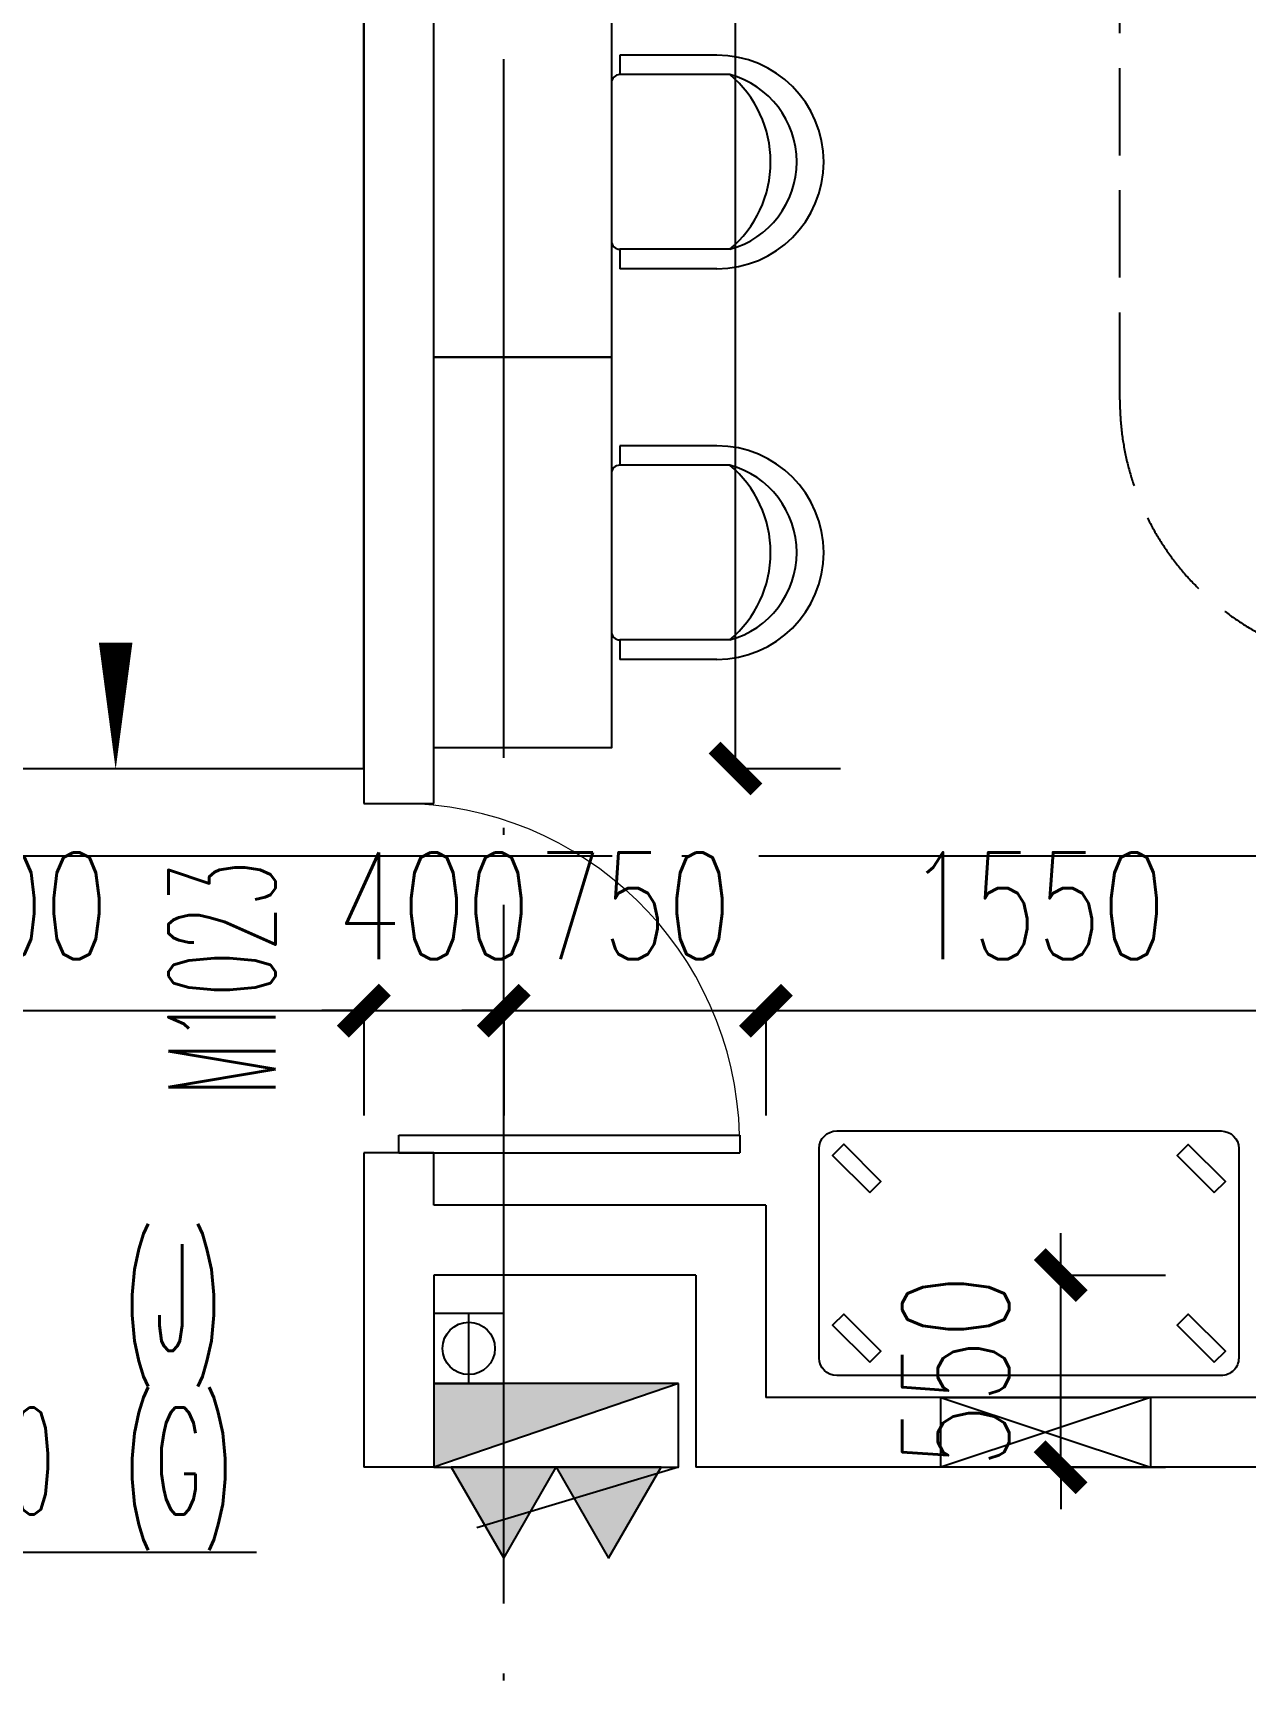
# Model space of a CAD drawing. Header units: millimetres. Extents: x 12325263 to 13848842, y -1463133 to 573208.
# Drawn here: x 12576651 to 12580119, y -883294 to -878533 of the extents above; entities that cross this region are included whole.
import ezdxf
from ezdxf.xclip import XClip

# ---------------------------------------------------------------- set-up
doc = ezdxf.new("R2010")
doc.units = ezdxf.units.MM
doc.header["$LTSCALE"] = 1000
doc.header["$XCLIPFRAME"] = 0
doc.linetypes.add('DASH', pattern=[0.35, 0.25, -0.1])
doc.linetypes.add('DOTE', pattern=[2.4200000000000004, 2, -0.2, 0.02, -0.2])
for name, color, linetype in [('#s-灭火器', 20, 'Continuous'), ('A-ANNO-DIMS', 83, 'Continuous'), ('A-ANNO-ELEV', 3, 'Continuous'), ('A-ANNO-TEXT', 7, 'Continuous'), ('A-AXIS', 16, 'DOTE'), ('A-WALL', 5, 'Continuous'), ('DIM_SYMB', 3, 'Continuous'), ('EQUIP_消火栓', 7, 'Continuous'), ('fur202301', 252, 'Continuous'), ('PUB_DIM', 83, 'Continuous'), ('STAIR', 2, 'Continuous'), ('VPIPE-消防高', 3, 'Continuous'), ('WALL', 5, 'Continuous'), ('WALL-SHATCH', 8, 'Continuous'), ('WINDOW', 4, 'Continuous'), ('WINDOW_TEXT', 7, 'Continuous'), ('水条件', 1, 'Continuous')]:
    doc.layers.add(name, color=color, linetype=linetype)
doc.styles.add('_TCH_DIM', font='SIMPLEX.shx', dxfattribs={"width": 0.7, "bigfont": 'GBCBIG.shx'})
doc.styles.add('_TCH_DIM_T3', font='SIMPLEX.shx', dxfattribs={"width": 0.7058823529411765, "bigfont": 'GBCBIG.shx'})
doc.styles.add('_TCH_WINDOW', font='SIMPLEX', dxfattribs={"width": 0.7, "height": 3.5, "bigfont": 'GBCBIG'})
doc.dimstyles.new('_TCH_ARCH&&120', dxfattribs={"dimtxt": 306, "dimasz": 120, "dimexe": 300, "dimexo": 360, "dimgap": 147, "dimtad": 1, "dimdec": 0, "dimzin": 0, "dimdsep": 46, "dimtxsty": '_TCH_DIM_T3', "dimblk": 'ARCHTICK', "dimcen": 0.09, "dimclrt": 7, "dimazin": 2, "dimtfac": 1, "dimtdec": 0, "dimtix": 1, "dimtmove": 2, "dimatfit": 3, "dimfxl": 1, "dimfxlon": 1, "dimtolj": 1, "dimtzin": 0, "dimarcsym": 0})

# ---------------------------------------------------------------- blocks, each defined once
blk = doc.blocks.new('adgshg13-A$C7F010FC0')
at = {"layer": 'WALL-SHATCH'}
h = blk.add_hatch(color=256, dxfattribs=at)
h.dxf.hatch_style = 1
h.paths.add_polyline_path([(-60384.17120504379, -16880.89509773254), (-763.1647881269455, 197.4793643951416), (12587.61850607395, -13153.30393266678), (12587.61850607395, -157996.0197629929), (-162964.8506313562, -188820.4315237999), (-171262.3814957142, -180522.900662899), (-171262.3814957142, -31310.89849328995), (-150707.1909123659, -10755.70791006088), (-131860.0775495768, -7980.895098209381), (-99162.38149428368, -7980.895098209381), (-99162.38149428368, -4980.895097732544), (-76620.42811572552, -4980.895097732544), (-70107.65229141712, -16880.89509773254)], flags=16)
h.paths.add_polyline_path([(-60091.22944009304, -16380.89510011673), (-646.8769880533218, 646.876989364624), (12987.61850607395, -12987.61850786209), (12987.61850607395, -158331.9049158096), (-163100.5840539932, -189250.3835258484), (-171662.3814958334, -180688.5860877037), (-171662.3814958334, -31145.21306848526), (-150777.8961598873, -10260.7277340889), (-131896.6870943308, -7480.895098209381), (-99562.38149428368, -7480.895098209381), (-99562.38149428368, -4580.895097732544), (-76365.55243730545, -4580.895097732544), (-69907.50581622124, -16380.89510774612)])
blk = doc.blocks.new('A$C4C7A72D3')
at = {"layer": 'WALL', "color": 1}
blk.add_blockref('adgshg13-A$C7F010FC0', (210433.0120974779, 205503.5692701337), dxfattribs=at)
blk = doc.blocks.new('qlzw')
at = {"layer": 'A-AXIS'}
for p, q in [((12444566.81071039, 979489.7590900625), (12444566.81071039, 1082089.759090747)), ((12411416.81071017, 1000989.759090065), (12486866.81071017, 1000989.759090064))]:
    blk.add_line(p, q, dxfattribs=at)
blk = doc.blocks.new('管位')
at = {"layer": '水条件'}
blk.add_line((12573125.95161151, 675360.3646074757), (12573125.95161151, 675160.3646074757), dxfattribs=at)
blk.add_lwpolyline([(12573025.95161151, 675360.3646074757), (12573225.95161151, 675360.3646074757), (12573225.95161151, 675160.3646074757), (12573025.95161151, 675160.3646074757)], close=True, dxfattribs=at)
blk = doc.blocks.new('灭火器')
at = {"layer": '#s-灭火器', "ltscale": 1000}
for points in [[(292444.1076592965, 59706.6250948105), (292144.1076592965, 59706.6250948105), (292294.1076592965, 59446.81747367606)], [(292744.1076592965, 59706.6250948105), (292444.1076592965, 59706.6250948105), (292594.1076592965, 59446.81747367606)]]:
    blk.add_hatch(color=256, dxfattribs=at).paths.add_polyline_path(points)
for points in [[(292294.1076592965, 59446.81747367606), (292444.1076592965, 59706.6250948105), (292144.1076592965, 59706.6250948105)], [(292594.1076592965, 59446.81747367606), (292744.1076592965, 59706.6250948105), (292444.1076592965, 59706.6250948105)]]:
    blk.add_lwpolyline(points, close=True, dxfattribs=at)
blk = doc.blocks.new('$TWTSYS$00000508')
for p, q in [((-0.5, 0.5), (0.3236161731911125, 1.224064056863426)), ((-0.5, 0.5), (-0.5, -0.5)), ((-0.5, -0.5), (0.5, 0.5)), ((0.5, 0.5), (-0.5, 0.5)), ((0.5, -0.5), (0.5, 0.5)), ((-0.5, -0.5), (0.5, -0.5))]:
    blk.add_line(p, q)
blk.add_solid([(0.5, -0.5), (0.5, 0.5), (-0.5, -0.5)])
blk = doc.blocks.new('消火栓')
at = {"layer": '#s-灭火器', "rotation": 180.0000000000001}
blk.add_blockref('灭火器', (12864422.05702452, 734931.81413663), dxfattribs=at)
at = {"layer": 'EQUIP_消火栓', "xscale": 700, "yscale": 240, "zscale": 700}
blk.add_blockref('$TWTSYS$00000508', (12571977.94936522, 675105.1890418193), dxfattribs=at)
blk = doc.blocks.new('asdfasfasdfsdf')
at = {"layer": 'VPIPE-消防高'}
blk.add_circle((9300.000001884997, -13659.99999356759), 75, dxfattribs=at)
at = {"rotation": 180}
blk.add_blockref('消火栓', (12581527.94936548, 661225.1890483137), dxfattribs=at)
at = {"layer": '水条件', "xscale": -1, "rotation": 180}
blk.add_blockref('管位', (-12563825.95161125, 661600.3646139096), dxfattribs=at)
blk = doc.blocks.new('asdgagdfgsdgsdfgsd')
at = {"layer": 'fur202301', "linetype": 'ByBlock'}
for p, q in [((163684.0404538274, 70086.96278188517), (163684.0404538274, 69772.00010590663)), ((164183.9591626939, 70086.88643275591), (164183.9591626939, 69772.00010590663)), ((163628.5473800396, 70049.41463750182), (163628.5473800396, 69771.64981981512)), ((164239.8233804182, 70049.41463750182), (164239.8233804182, 69771.64981981512)), ((163628.5473800396, 69771.64981981512), (163684.0430102207, 69771.64981981512)), ((164183.9566063005, 69771.64981981512), (164239.8233804182, 69771.64981981512))]:
    blk.add_line(p, q, dxfattribs=at)
at = {"layer": 'fur202301', "lineweight": 0, "ltscale": 100}
for p, q in [((163684.0404538274, 70086.96278188517), (163684.0404538274, 69772.00010590663)), ((164183.9591626939, 70086.88643275591), (164183.9591626939, 69772.00010590663)), ((163628.5473800397, 70049.41463750182), (163628.5473800397, 69771.64981981512)), ((164239.8233804182, 70049.41463750182), (164239.8233804182, 69771.64981981512)), ((163628.5473800397, 69771.64981981512), (163684.0430102207, 69771.64981981512)), ((164183.9566063005, 69771.64981981512), (164239.8233804182, 69771.64981981512))]:
    blk.add_line(p, q, dxfattribs=at)
at = {"layer": 'fur202301', "linetype": 'ByBlock'}
for centre, radius, start, end in [((163934.185380229, 70049.41463750183), 305.6380001892807, 0, 180), ((163933.9894014096, 70018.78264417536), 259.0810830137739, 15.24023004226135, 164.7422691791866), ((163933.9676900661, 69876.62114326285), 326.6607236143536, 40.06685057946962, 139.9156486441221), ((163708.0404538274, 69772.00010590664), 24, 180, 270), ((164159.9591626939, 69772.00010590664), 24, 270, 0)]:
    blk.add_arc(centre, radius, start, end, dxfattribs=at)
at = {"layer": 'fur202301', "lineweight": 0, "ltscale": 100}
for centre, radius, start, end in [((163934.185380229, 70049.41463750183), 305.6380001892807, 0, 180), ((163933.9894014096, 70018.78264417536), 259.0810830137739, 15.24023004226135, 164.742269179991), ((163933.9676900661, 69876.62114326285), 326.6607236143536, 40.06685057946962, 139.9156486434842), ((163708.0404538274, 69772.00010590664), 24, 180, 270), ((164159.9591626939, 69772.00010590664), 24, 270, 0)]:
    blk.add_arc(centre, radius, start, end, dxfattribs=at)
blk = doc.blocks.new('asdgagdsfasdfasdf')
at = {"layer": 'fur202301'}
for p, q in [((766821.273095828, 73395.41465068416), (765721.273095828, 73395.41465068044)), ((765671.273095828, 73345.41465068044), (765671.2730958285, 72745.41465068416)), ((766871.2730958275, 72745.41465068416), (766871.273095828, 73345.41465068416)), ((765721.2730958285, 72695.41465068416), (766821.2730958275, 72695.41465068416))]:
    blk.add_line(p, q, dxfattribs=at)
for points in [[(765815.5675115702, 73357.18625211896), (765847.3873167248, 73325.36644696438), (765741.3212995459, 73219.30042978743), (765709.5014943932, 73251.120234942)], [(766801.2248921082, 73357.18625211896), (766833.0446972628, 73325.36644696438), (766726.978680084, 73219.30042978743), (766695.1588749313, 73251.120234942)], [(765815.5675115702, 72871.52887158276), (765847.3873167248, 72839.70906642819), (765741.3212995459, 72733.64304925123), (765709.5014943932, 72765.4628544058)], [(766801.2248921082, 72871.52887158276), (766833.0446972628, 72839.70906642819), (766726.978680084, 72733.64304925123), (766695.1588749313, 72765.4628544058)]]:
    blk.add_lwpolyline(points, close=True, dxfattribs=at)
for centre, start, end in [((765721.273095828, 73345.41465068044), 90, 180), ((766821.273095828, 73345.41465068416), 0, 90), ((765721.2730958285, 72745.41465068416), 180, 270), ((766821.2730958275, 72745.41465068416), 270, 0)]:
    blk.add_arc(centre, 50, start, end, dxfattribs=at)
blk = doc.blocks.new('sdfgsdffhg')
at = {"layer": 'fur202301'}
for p, q in [((-1236.904065217823, -8380.103146357695), (-1836.904065217823, -8580.103146834532)), ((-1836.904065217823, -8380.103146357695), (-1236.904065217823, -8580.103146834532))]:
    blk.add_line(p, q, dxfattribs=at)
at = {"layer": 'fur202301', "linetype": 'DASH'}
blk.add_lwpolyline([(-1324.692143684253, -5525.33414988243), (-1324.501683002338, -2139.334154173965, -0.414213562373095), (-564.9667092617601, -1379.869129702682, -0.414213562373095), (194.4983153287321, -2139.40410332405), (194.3078546468168, -5525.404099032516, -0.414213562373095), (-565.2271190937608, -6284.869123503799, -0.414213562373095)], format="xyb", close=True, dxfattribs=at)
at = {"layer": 'fur202301'}
for points in [[(-2778.882729168981, -4285.067769814166), (-2778.831245895475, -5403.067576695117), (-3286.831245299429, -5403.090969849261), (-3286.882728572935, -4285.091162968311)], [(-2778.831245895475, -5403.067576695117), (-2778.77976250276, -6521.067383576068), (-3286.779761906713, -6521.090776730212), (-3286.831245299429, -5403.090969849261)], [(-1836.895972516388, -8380.107621951262), (-1236.904065217823, -8380.107621951262), (-1236.904065217823, -8580.103146834532), (-1836.895972516388, -8580.103146834532)]]:
    blk.add_lwpolyline(points, close=True, dxfattribs=at)
at = {"layer": 'fur202301', "rotation": 270.0026384414572}
for p in [(-72534.40609669313, 159086.720196914), (-72534.35461330041, 157968.7203905099)]:
    blk.add_blockref('asdgagdfgsdgsdfgsd', p, dxfattribs=at)
at = {"layer": 'fur202301', "xscale": -1, "rotation": 179.9973615585428}
blk.add_blockref('asdgagdsfasdfasdf', (-767852.4202061184, 65113.12588704948), dxfattribs=at)
blk = doc.blocks.new('_ArchTick')
at = {"color": 0, "linetype": 'ByBlock', "const_width": 0.4}
blk.add_lwpolyline([(-0.5, -0.5), (0.5, 0.5)], dxfattribs=at)
blk = doc.blocks.new('*D4173')
at = {"layer": 'A-ANNO-DIMS', "color": 0, "lineweight": -2, "transparency": 16777216}
for p, q in [((12579590, -882086.7857511583), (12579590, -881966.7857511583)), ((12579589, -882086.7857511583), (12579890, -882086.7857511583)), ((12579590, -882636.7857502332), (12579590, -882086.7857511583)), ((12579589, -882636.7857502332), (12579890, -882636.7857502332)), ((12579590, -882636.7857502332), (12579590, -882756.7857502332))]:
    blk.add_line(p, q, dxfattribs=at)
at = {"layer": 'Defpoints', "color": 0, "transparency": 16777216}
for p in [(12578596.81071112, -882086.7857511583), (12579590, -882086.7857511583), (12578596.81071112, -882636.7857502332)]:
    blk.add_point(p, dxfattribs=at)
at = {"layer": 'A-ANNO-DIMS', "color": 0, "lineweight": -2, "transparency": 16777216, "xscale": 120, "yscale": 120, "zscale": 120}
for p, rotation in [((12579590, -882086.7857511583), 270), ((12579590, -882636.7857502332), 90)]:
    blk.add_blockref('_ArchTick', p, dxfattribs=dict(at, rotation=rotation))
at = {"layer": 'A-ANNO-DIMS', "color": 7, "transparency": 16777216, "insert": (12579290, -882361.7857506938), "char_height": 306, "attachment_point": 5, "rotation": 90, "style": '_TCH_DIM_T3'}
blk.add_mtext('\\A1;550', dxfattribs=at)
blk = doc.blocks.new('*D4182')
at = {"layer": 'A-ANNO-DIMS', "color": 0, "lineweight": -2, "transparency": 16777216}
for p, q in [((12578659, -874636.785748412), (12578960, -874636.785748412)), ((12578660, -880636.7857495118), (12578660, -874636.785748412)), ((12578659, -880636.7857495118), (12578960, -880636.7857495118))]:
    blk.add_line(p, q, dxfattribs=at)
at = {"layer": 'Defpoints', "color": 0, "transparency": 16777216}
for p in [(12576653.18928957, -874636.785748412), (12578660, -874636.785748412), (12576653.18928957, -880636.7857495118)]:
    blk.add_point(p, dxfattribs=at)
at = {"layer": 'A-ANNO-DIMS', "color": 0, "lineweight": -2, "transparency": 16777216, "xscale": 120, "yscale": 120, "zscale": 120}
for p, rotation in [((12578660, -874636.785748412), 90), ((12578660, -880636.7857495118), 270)]:
    blk.add_blockref('_ArchTick', p, dxfattribs=dict(at, rotation=rotation))
at = {"layer": 'A-ANNO-DIMS', "color": 7, "transparency": 16777216, "insert": (12578360, -877636.7857489599), "char_height": 306, "attachment_point": 5, "rotation": 90, "style": '_TCH_DIM_T3'}
blk.add_mtext('\\A1;6000', dxfattribs=at)
blk = doc.blocks.new('*D4506')
at = {"layer": 'Defpoints', "color": 0, "transparency": 16777216}
for p in [(12578746.81071112, -879886.7857533483), (12580296.81071045, -879886.7857533483), (12580296.81071045, -881330)]:
    blk.add_point(p, dxfattribs=at)
at = {"layer": 'PUB_DIM', "color": 0, "lineweight": -2, "transparency": 16777216}
for p, q in [((12578746.81071112, -881329), (12578746.81071112, -881630)), ((12578746.81071112, -881330), (12580296.81071045, -881330)), ((12580296.81071045, -881329), (12580296.81071045, -881630))]:
    blk.add_line(p, q, dxfattribs=at)
at = {"layer": 'PUB_DIM', "color": 0, "lineweight": -2, "transparency": 16777216, "xscale": 120, "yscale": 120, "zscale": 120, "rotation": 180}
blk.add_blockref('_ArchTick', (12578746.81071112, -881330), dxfattribs=at)
at = {"layer": 'PUB_DIM', "color": 0, "lineweight": -2, "transparency": 16777216, "xscale": 120, "yscale": 120, "zscale": 120}
blk.add_blockref('_ArchTick', (12580296.81071045, -881330), dxfattribs=at)
at = {"layer": 'PUB_DIM', "color": 7, "transparency": 16777216, "insert": (12579521.81071078, -881030), "char_height": 306, "attachment_point": 5, "style": '_TCH_DIM_T3'}
blk.add_mtext('\\A1;1550', dxfattribs=at)
blk = doc.blocks.new('*D4507')
at = {"layer": 'Defpoints', "color": 0, "transparency": 16777216}
for p in [(12577996.81071041, -879886.7857533483), (12578746.81071112, -879886.7857533483), (12578746.81071112, -881330)]:
    blk.add_point(p, dxfattribs=at)
at = {"layer": 'PUB_DIM', "color": 0, "lineweight": -2, "transparency": 16777216}
for p, q in [((12577996.81071041, -881330), (12577876.81071041, -881330)), ((12577996.81071041, -881329), (12577996.81071041, -881630)), ((12577996.81071041, -881330), (12578746.81071112, -881330)), ((12578746.81071112, -881329), (12578746.81071112, -881630)), ((12578746.81071112, -881330), (12578866.81071112, -881330))]:
    blk.add_line(p, q, dxfattribs=at)
at = {"layer": 'PUB_DIM', "color": 0, "lineweight": -2, "transparency": 16777216, "xscale": 120, "yscale": 120, "zscale": 120}
blk.add_blockref('_ArchTick', (12577996.81071041, -881330), dxfattribs=at)
at = {"layer": 'PUB_DIM', "color": 0, "lineweight": -2, "transparency": 16777216, "xscale": 120, "yscale": 120, "zscale": 120, "rotation": 180}
blk.add_blockref('_ArchTick', (12578746.81071112, -881330), dxfattribs=at)
at = {"layer": 'PUB_DIM', "color": 7, "transparency": 16777216, "insert": (12578371.81071076, -881030), "char_height": 306, "attachment_point": 5, "style": '_TCH_DIM_T3'}
blk.add_mtext('\\A1;750', dxfattribs=at)
blk = doc.blocks.new('*D4508')
at = {"layer": 'Defpoints', "color": 0, "transparency": 16777216}
for p in [(12577596.81071046, -879886.7857533483), (12577996.81071041, -879886.7857533483), (12577996.81071041, -881330)]:
    blk.add_point(p, dxfattribs=at)
at = {"layer": 'PUB_DIM', "color": 0, "lineweight": -2, "transparency": 16777216}
for p, q in [((12577596.81071046, -881330), (12577476.81071046, -881330)), ((12577596.81071046, -881329), (12577596.81071046, -881630)), ((12577596.81071046, -881330), (12577996.81071041, -881330)), ((12577996.81071041, -881329), (12577996.81071041, -881630)), ((12577996.81071041, -881330), (12578116.81071041, -881330))]:
    blk.add_line(p, q, dxfattribs=at)
at = {"layer": 'PUB_DIM', "color": 0, "lineweight": -2, "transparency": 16777216, "xscale": 120, "yscale": 120, "zscale": 120}
blk.add_blockref('_ArchTick', (12577596.81071046, -881330), dxfattribs=at)
at = {"layer": 'PUB_DIM', "color": 0, "lineweight": -2, "transparency": 16777216, "xscale": 120, "yscale": 120, "zscale": 120, "rotation": 180}
blk.add_blockref('_ArchTick', (12577996.81071041, -881330), dxfattribs=at)
at = {"layer": 'PUB_DIM', "color": 7, "transparency": 16777216, "insert": (12577796.81071043, -881030), "char_height": 306, "attachment_point": 5, "style": '_TCH_DIM_T3'}
blk.add_mtext('\\A1;400', dxfattribs=at)
blk = doc.blocks.new('*D4509')
at = {"layer": 'Defpoints', "color": 0, "transparency": 16777216}
for p in [(12575396.81071026, -879886.7857533483), (12577596.81071046, -879886.7857533483), (12577596.81071046, -881330)]:
    blk.add_point(p, dxfattribs=at)
at = {"layer": 'PUB_DIM', "color": 0, "lineweight": -2, "transparency": 16777216}
for p, q in [((12575396.81071026, -881329), (12575396.81071026, -881630)), ((12575396.81071026, -881330), (12577596.81071046, -881330)), ((12577596.81071046, -881329), (12577596.81071046, -881630))]:
    blk.add_line(p, q, dxfattribs=at)
at = {"layer": 'PUB_DIM', "color": 0, "lineweight": -2, "transparency": 16777216, "xscale": 120, "yscale": 120, "zscale": 120, "rotation": 180}
blk.add_blockref('_ArchTick', (12575396.81071026, -881330), dxfattribs=at)
at = {"layer": 'PUB_DIM', "color": 0, "lineweight": -2, "transparency": 16777216, "xscale": 120, "yscale": 120, "zscale": 120}
blk.add_blockref('_ArchTick', (12577596.81071046, -881330), dxfattribs=at)
at = {"layer": 'PUB_DIM', "color": 7, "transparency": 16777216, "insert": (12576496.81071036, -881030), "char_height": 306, "attachment_point": 5, "style": '_TCH_DIM_T3'}
blk.add_mtext('\\A1;2200', dxfattribs=at)
blk = doc.blocks.new('$DorLib2D$00000001')
for p, q in [((0.45, 0.9750000000000001), (0.5000000000000002, 0.9750000000000001)), ((0.45, 0), (0.45, 0.9750000000000001)), ((0.5, 0), (0.5, 0.9750000000000001)), ((0.5, 0), (0.45, 0))]:
    blk.add_line(p, q)
at = {"lineweight": 13}
blk.add_arc((0.475, 0), 0.975, 91.4692835813538, 180, dxfattribs=at)

msp = doc.modelspace()

# ---------------------------------------------------------------- block references
ref = msp.add_blockref('A$C4C7A72D3', (12385714.85333347, -906209.5211575599), dxfattribs=dict(rotation=350.041249254255))
XClip(ref).set_block_clipping_path([(223442.85848776624, 85923.1187333744), (220542.79614323564, 85923.14223919064), (220542.85794921033, 89292.82327550603), (211526.91503559053, 89292.81013112981), (210631.4331447985, 94392.80805835268), (206113.36859029531, 94392.80254184548), (206001.43151877634, 95030.31273446558), (204376.28265885077, 94744.96136868373), (203364.45700568333, 100506.90300529171), (197947.39471226372, 99555.74826742522), (192482.34284747206, 130679.47653937805), (190118.78045936674, 130264.45040162886), (191623.4071957469, 121695.64270786336), (177046.6486519482, 119136.20117008407), (175707.6223907359, 126760.84837657143), (173902.98837133497, 128026.4039125028), (169528.38544615544, 127258.29032698018), (169070.09673948586, 129868.3614864857), (163308.25174581818, 128856.66933918069), (163766.52659606002, 126246.61717005563), (159679.17951310053, 125528.91809214232), (170669.68883746117, 62935.797914044), (167222.1989369914, 62330.4650948944), (167939.77594909444, 58243.68085931754), (171386.95287966542, 58848.291248798836), (172857.06567938626, 50477.00326481927), (165962.5026008021, 49266.42308983533), (168037.78130347654, 37447.17964484263), (140649.95849708281, 32638.23901064042), (115387.97992391884, 28202.578178789467), (95598.7254695911, 140907.4332163476), (226939.47610990703, 163968.86685004015), (240128.69528115913, 88852.8973128139)])

# ---------------------------------------------------------------- next in the draw order: linework, layer by layer
at = {"layer": 'STAIR'}
msp.add_lwpolyline([(12577596.81071042, -874636.7857484118), (12575396.81071064, -874636.7857484118), (12575396.81071065, -880636.7857495116), (12577596.81071043, -880636.7857495116)], close=True, dxfattribs=at)

# ---------------------------------------------------------------- next in the draw order: block references
at = {"color": 2}
msp.add_blockref('qlzw', (133430.0000000149, -1881876.544840029), dxfattribs=at)
msp.add_blockref('asdfasfasdfsdf', (12568596.81071039, -868636.7857495208))

# ---------------------------------------------------------------- next in the draw order: block references
msp.add_blockref('sdfgsdffhg', (12581083.89862993, -874056.803858311, -9.610333750321248e-09))

# ---------------------------------------------------------------- next in the draw order: linework, layer by layer
at = {"layer": 'A-ANNO-ELEV'}
msp.add_line((12575740, -882880), (12577290.06350021, -882880), dxfattribs=at)
at = {"layer": 'A-WALL'}
for p, q in [((12577596.81071038, -874036.7857489304), (12577596.8107105, -880736.7857495117)), ((12577796.81071011, -880736.7857495118), (12577796.81071034, -874036.7857492387)), ((12577596.8107105, -880736.7857495117), (12577796.81071011, -880736.7857495118)), ((12577796.81071011, -881736.7857495118), (12577596.81071051, -881736.7857495117)), ((12577596.81071051, -881736.7857495117), (12577596.81071044, -881986.7857505976)), ((12577796.81071034, -881886.7857499016), (12577796.81071011, -881736.7857495118)), ((12578746.81071112, -881886.7857499009), (12577796.81071034, -881886.7857499016)), ((12578746.81071112, -881886.7857499009), (12578746.81071112, -882436.7857511194)), ((12577596.81071044, -881986.7857505976), (12577596.81071044, -882636.7857505976)), ((12577796.81071214, -882086.7857499016), (12577796.81071044, -882636.7857505976)), ((12578546.81071112, -882086.7857499009), (12577796.81071214, -882086.7857499016)), ((12578546.81071112, -882086.7857499009), (12578546.81071112, -882636.7857500034)), ((12580296.81071045, -882436.7857511182), (12578746.81071112, -882436.7857511194)), ((12577796.81071044, -882636.7857505976), (12577596.81071044, -882636.7857505976)), ((12580496.81071045, -882636.7857500019), (12578546.81071112, -882636.7857500034))]:
    msp.add_line(p, q, dxfattribs=at)
at = {"layer": 'DIM_SYMB'}
msp.add_lwpolyline([(12576886.81071043, -874636.785749547, 0, 0, 0), (12576886.81071054, -880636.7857495116, 0, 96.00000000000001, 0), (12576886.81071054, -880276.7857495116, 0, 0, 0)], format="xyseb", dxfattribs=at)

# ---------------------------------------------------------------- next in the draw order: block references
at = {"layer": 'WINDOW'}
ref = msp.add_blockref('$DorLib2D$00000001', (12577696.81071044, -881236.7857506262), dxfattribs=dict(at, xscale=1000, yscale=1000, zscale=200, rotation=270))
ref.add_attrib('A', 'M1023', (12577343.93658463, -881575.185750626), dxfattribs={"layer": 'WINDOW_TEXT', "height": 306, "rotation": 90, "style": '_TCH_WINDOW', "width": 0.4941176470588236})

# ---------------------------------------------------------------- next in the draw order: texts
at = {"layer": 'A-ANNO-TEXT', "style": '_TCH_DIM', "width": 0.4941176470588236}
for s, p in [('(J)', (12576908.15818774, -882303.9999999999)), ('(G)', (12576908.15818774, -882771.9999999999)), ('-6.750', (12575960.15818774, -882771.9999999999))]:
    msp.add_text(s, height=306, dxfattribs=at).set_placement(p)

# ---------------------------------------------------------------- next in the draw order: dimensions: what is measured, and where the dimension line sits
at = {"layer": 'A-ANNO-DIMS'}
for p1, p2, distance, picture, middle in [((12576653.18928957, -880636.7857495118), (12576653.18928957, -874636.785748412), -2006.8107104301453, '*D4182', (12578360, -877636.7857489599)), ((12578596.81071112, -882636.7857502332), (12578596.81071112, -882086.7857511583), -993.189288880676, '*D4173', (12579290, -882361.7857506938))]:
    dim = msp.add_aligned_dim(p1=p1, p2=p2, distance=distance, dimstyle='_TCH_ARCH&&120', dxfattribs=at)
    dim.commit()
    dim.dimension.update_dxf_attribs({"geometry": picture, "text_midpoint": middle})
at = {"layer": 'PUB_DIM'}
for p1, p2, distance, picture, middle in [((12575396.81071026, -879886.7857533483), (12577596.81071046, -879886.7857533483), -1443.2142466517398, '*D4509', (12576496.81071036, -881030)), ((12577596.81071046, -879886.7857533483), (12577996.81071041, -879886.7857533483), -1443.2142466517396, '*D4508', (12577796.81071043, -881030)), ((12577996.81071041, -879886.7857533483), (12578746.81071112, -879886.7857533483), -1443.2142466517398, '*D4507', (12578371.81071076, -881030)), ((12578746.81071112, -879886.7857533483), (12580296.81071045, -879886.7857533483), -1443.2142466517398, '*D4506', (12579521.81071078, -881030))]:
    dim = msp.add_aligned_dim(p1=p1, p2=p2, distance=distance, dimstyle='_TCH_ARCH&&120', dxfattribs=at)
    dim.commit()
    dim.dimension.update_dxf_attribs({"geometry": picture, "text_midpoint": middle})

doc.saveas('drawing.dxf')
